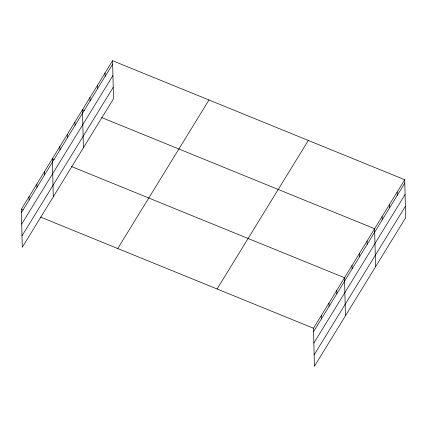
<?xml version="1.0" encoding="UTF-8"?>
<svg xmlns="http://www.w3.org/2000/svg" width="427" height="427" viewBox="0 0 427 427"><rect width="100%" height="100%" fill="white"/><g stroke="black" fill="none" stroke-linecap="round" stroke-linejoin="round"><path stroke-width="0.64" d="M112.573 60.719L113.502 98.749L22.279 247.292L21.35 209.257L112.573 60.719L404.721 179.708L405.65 217.743L314.427 366.281L313.498 328.251L404.721 179.708M21.435 212.651L112.659 64.109M21.713 224.084L112.936 75.542M22.001 235.859L113.224 87.316M117.756 248.525L208.984 99.982M217.087 288.983L308.31 140.44M313.578 331.646L404.801 183.103M313.856 343.073L405.084 194.531M314.144 354.853L405.372 206.31M84.268 110.465L82.47 109.734L83.398 147.769M101.631 117.542L374.618 228.728L375.546 266.758M54.165 159.484L52.366 158.753L53.295 196.788M71.528 166.557L344.514 277.747L345.443 315.777M21.35 209.257L23.149 209.988M40.512 217.065L313.498 328.251M397.195 191.963L397.275 195.358M389.67 204.218L389.75 207.613M382.144 216.473L382.224 219.868M367.092 240.983L367.172 244.377M359.566 253.238L359.646 256.627M352.04 265.493L352.12 268.882M336.759 290.371L336.839 293.765M329.003 302.999L329.089 306.389M321.248 315.622L321.334 319.017M105.047 72.974L105.133 76.364M97.521 85.224L97.607 88.619M89.996 97.479L90.081 100.873M74.944 121.989L75.029 125.383M67.418 134.243L67.503 137.638M59.892 146.498L59.977 149.893M44.611 171.382L44.696 174.771M36.861 184.005L36.941 187.4M29.105 196.633L29.185 200.023"/></g></svg>
